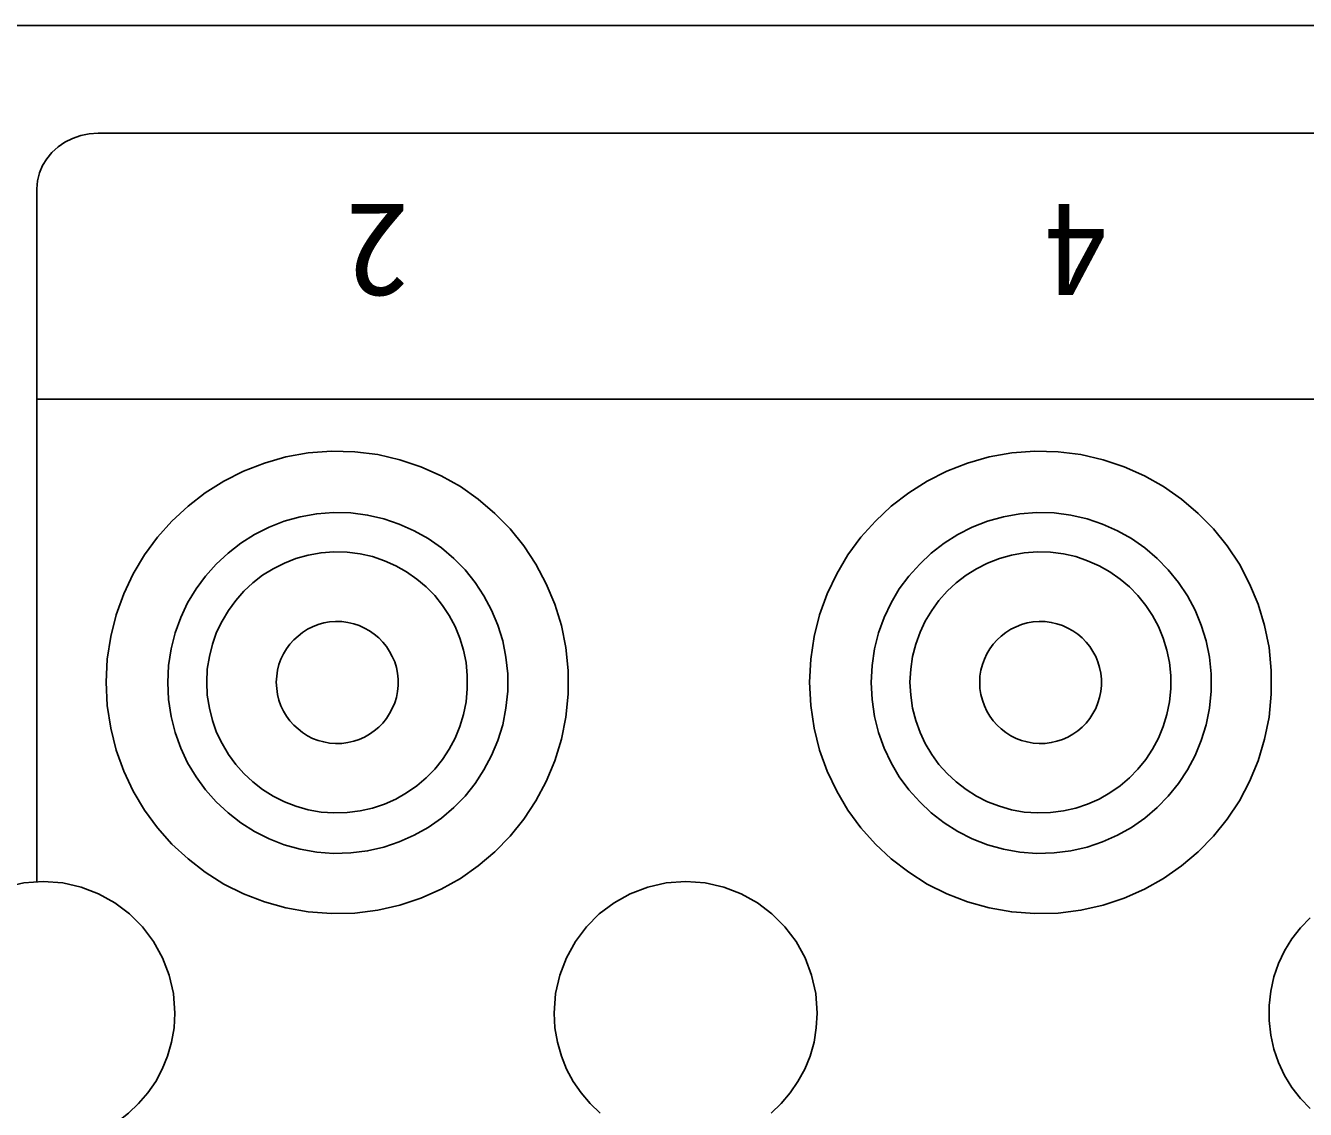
# Model space of a CAD drawing. Units: millimetres on the paper. Extents: x -139 to 141, y -98 to 91.
# Drawn here: x -8.46 to -1.62, y 67.13 to 72.92 of the extents above; entities that cross this region are included whole.
import ezdxf
from ezdxf.enums import TextEntityAlignment as Align

# ---------------------------------------------------------------- set-up
doc = ezdxf.new("R2010")
doc.units = ezdxf.units.MM
doc.layers.add('0-1_外形線', color=4, linetype='Continuous')
doc.styles.add('ＭＳ ゴシック', font='')
doc.styles.get('ＭＳ ゴシック').set_extended_font_data('MS Gothic')

msp = doc.modelspace()

# ---------------------------------------------------------------- linework, layer by layer
at = {"layer": '0-1_外形線'}
msp.add_line((38.696, 72.925), (-34.774, 72.925), dxfattribs=at)
for points in [[(-8.403, 72.052), (-8.399, 72.095), (-8.389, 72.137), (-8.372, 72.177), (-8.349, 72.213), (-8.322, 72.247), (-8.289, 72.276), (-8.252, 72.301), (-8.212, 72.321), (-8.168, 72.337), (-8.122, 72.346), (-8.074, 72.349)], [(-8.074, 72.349), (-8.073, 72.349), (-8.073, 72.349), (-8.072, 72.349), (-8.071, 72.349), (-8.07, 72.349), (-8.068, 72.349), (-8.066, 72.349), (-8.064, 72.349), (-8.061, 72.349), (-8.058, 72.349), (-8.055, 72.349), (-8.051, 72.349), (-8.047, 72.349), (-8.043, 72.349), (-8.039, 72.349), (-8.034, 72.349), (-8.029, 72.349), (-8.024, 72.349), (-8.018, 72.349), (-8.012, 72.349), (-8.006, 72.349), (-8, 72.349), (-7.993, 72.349), (-7.986, 72.349), (-7.978, 72.349), (-7.971, 72.349), (-7.963, 72.349), (-7.955, 72.349), (-7.946, 72.349), (-7.938, 72.349), (-7.929, 72.349), (-7.919, 72.349), (-7.91, 72.349), (-7.9, 72.349), (-7.89, 72.349), (-7.879, 72.349), (-7.869, 72.349), (-7.858, 72.349), (-7.847, 72.349)], [(-7.847, 72.349), (-7.835, 72.349), (-7.823, 72.349), (-7.811, 72.349), (-7.799, 72.349), (-7.787, 72.349), (-7.774, 72.349), (-7.761, 72.349), (-7.747, 72.349), (-7.734, 72.349), (-7.72, 72.349), (-7.706, 72.349), (-7.692, 72.349), (-7.677, 72.349), (-7.662, 72.349), (-7.647, 72.349), (-7.632, 72.349), (-7.616, 72.349), (-7.601, 72.349), (-7.585, 72.349), (-7.568, 72.349), (-7.552, 72.349), (-7.535, 72.349), (-7.518, 72.349), (-7.501, 72.349), (-7.483, 72.349), (-7.465, 72.349), (-7.447, 72.349), (-7.429, 72.349), (-7.411, 72.349), (-7.392, 72.349), (-7.373, 72.349), (-7.354, 72.349), (-7.335, 72.349), (-7.315, 72.349), (-7.295, 72.349), (-7.275, 72.349), (-7.255, 72.349), (-7.235, 72.349), (-7.214, 72.349)], [(-7.214, 72.349), (-7.193, 72.349), (-7.172, 72.349), (-7.151, 72.349), (-7.129, 72.349), (-7.107, 72.349), (-7.085, 72.349), (-7.063, 72.349), (-7.041, 72.349), (-7.018, 72.349), (-6.995, 72.349), (-6.972, 72.349), (-6.949, 72.349), (-6.926, 72.349), (-6.902, 72.349), (-6.854, 72.349), (-6.806, 72.349), (-6.756, 72.349), (-6.706, 72.349), (-6.655, 72.349), (-6.603, 72.349), (-6.551, 72.349), (-6.497, 72.349), (-6.443, 72.349), (-6.389, 72.349), (-6.333, 72.349), (-6.277, 72.349), (-6.22, 72.349), (-6.163, 72.349), (-6.105, 72.349), (-6.046, 72.349), (-5.987, 72.349), (-5.927, 72.349), (-5.866, 72.349), (-5.805, 72.349), (-5.743, 72.349), (-5.68, 72.349), (-5.617, 72.349), (-5.553, 72.349), (-5.489, 72.349)], [(-5.489, 72.349), (-5.424, 72.349), (-5.359, 72.349), (-5.293, 72.349), (-5.227, 72.349), (-5.16, 72.349), (-5.092, 72.349), (-5.024, 72.349), (-4.956, 72.349), (-4.887, 72.349), (-4.817, 72.349), (-4.747, 72.349), (-4.677, 72.349), (-4.606, 72.349), (-4.535, 72.349), (-4.463, 72.349), (-4.391, 72.349), (-4.319, 72.349), (-4.246, 72.349), (-4.173, 72.349), (-4.099, 72.349), (-4.025, 72.349), (-3.951, 72.349), (-3.876, 72.349), (-3.801, 72.349), (-3.726, 72.349), (-3.65, 72.349), (-3.574, 72.349), (-3.498, 72.349), (-3.422, 72.349), (-3.345, 72.349), (-3.268, 72.349), (-3.191, 72.349), (-3.113, 72.349), (-3.035, 72.349), (-2.957, 72.349), (-2.879, 72.349), (-2.8, 72.349), (-2.643, 72.349), (-2.485, 72.349)], [(-2.485, 72.349), (-2.326, 72.349), (-2.167, 72.349), (-2.007, 72.349), (-1.847, 72.349), (-1.686, 72.349), (-1.525, 72.349)], [(-8.403, 70.928), (-8.403, 70.931), (-8.403, 70.941), (-8.403, 70.956), (-8.403, 70.976), (-8.403, 71.002), (-8.403, 71.032), (-8.403, 71.066), (-8.403, 71.104), (-8.403, 71.145), (-8.403, 71.189), (-8.403, 71.284), (-8.403, 71.385), (-8.403, 71.49), (-8.403, 71.595), (-8.403, 71.696), (-8.403, 71.791), (-8.403, 71.835), (-8.403, 71.876), (-8.403, 71.914), (-8.403, 71.948), (-8.403, 71.978), (-8.403, 72.003), (-8.403, 72.024), (-8.403, 72.039), (-8.403, 72.048), (-8.403, 72.052)], [(-8.403, 71.907), (-8.403, 71.917), (-8.403, 71.926), (-8.403, 71.935), (-8.403, 71.943), (-8.403, 71.951), (-8.403, 71.958), (-8.403, 71.965), (-8.403, 71.971), (-8.403, 71.976), (-8.403, 71.981), (-8.403, 71.985), (-8.403, 71.988), (-8.403, 71.991), (-8.403, 71.993), (-8.403, 71.995), (-8.403, 71.996), (-8.403, 71.996)], [(-8.403, 71.121), (-8.403, 71.15), (-8.403, 71.178), (-8.403, 71.206), (-8.403, 71.233), (-8.403, 71.26), (-8.403, 71.287), (-8.403, 71.313), (-8.403, 71.339), (-8.403, 71.364), (-8.403, 71.389), (-8.403, 71.414), (-8.403, 71.438), (-8.403, 71.462), (-8.403, 71.485), (-8.403, 71.507), (-8.403, 71.53), (-8.403, 71.552), (-8.403, 71.573), (-8.403, 71.594), (-8.403, 71.614), (-8.403, 71.634), (-8.403, 71.654), (-8.403, 71.673), (-8.403, 71.691), (-8.403, 71.709), (-8.403, 71.727), (-8.403, 71.744), (-8.403, 71.76), (-8.403, 71.776), (-8.403, 71.792), (-8.403, 71.807), (-8.403, 71.821), (-8.403, 71.835), (-8.403, 71.848), (-8.403, 71.861), (-8.403, 71.873), (-8.403, 71.885), (-8.403, 71.896), (-8.403, 71.907)], [(-8.403, 68.347), (-8.403, 68.524), (-8.403, 68.699), (-8.403, 68.786), (-8.403, 68.873), (-8.403, 68.96), (-8.403, 69.046), (-8.403, 69.131), (-8.403, 69.216), (-8.403, 69.301), (-8.403, 69.384), (-8.403, 69.468), (-8.403, 69.55), (-8.403, 69.632), (-8.403, 69.713), (-8.403, 69.793), (-8.403, 69.873), (-8.403, 69.952), (-8.403, 70.029), (-8.403, 70.106), (-8.403, 70.182), (-8.403, 70.257), (-8.403, 70.331), (-8.403, 70.403), (-8.403, 70.475), (-8.403, 70.545), (-8.403, 70.615), (-8.403, 70.683), (-8.403, 70.749), (-8.403, 70.815), (-8.403, 70.847), (-8.403, 70.879), (-8.403, 70.911), (-8.403, 70.942), (-8.403, 70.973), (-8.403, 71.003), (-8.403, 71.033), (-8.403, 71.063), (-8.403, 71.092), (-8.403, 71.121)], [(-8.241, 70.928), (-8.251, 70.928), (-8.26, 70.928), (-8.269, 70.928), (-8.278, 70.928), (-8.287, 70.928), (-8.295, 70.928), (-8.303, 70.928), (-8.311, 70.928), (-8.318, 70.928), (-8.325, 70.928), (-8.332, 70.928), (-8.338, 70.928), (-8.345, 70.928), (-8.35, 70.928), (-8.356, 70.928), (-8.361, 70.928), (-8.366, 70.928), (-8.371, 70.928), (-8.375, 70.928), (-8.379, 70.928), (-8.383, 70.928), (-8.386, 70.928), (-8.389, 70.928), (-8.392, 70.928), (-8.395, 70.928), (-8.397, 70.928), (-8.398, 70.928), (-8.4, 70.928), (-8.401, 70.928), (-8.402, 70.928), (-8.402, 70.928), (-8.403, 70.928)], [(-7.649, 70.928), (-7.669, 70.928), (-7.689, 70.928), (-7.708, 70.928), (-7.727, 70.928), (-7.746, 70.928), (-7.765, 70.928), (-7.784, 70.928), (-7.802, 70.928), (-7.82, 70.928), (-7.838, 70.928), (-7.856, 70.928), (-7.873, 70.928), (-7.89, 70.928), (-7.907, 70.928), (-7.923, 70.928), (-7.94, 70.928), (-7.956, 70.928), (-7.972, 70.928), (-7.987, 70.928), (-8.002, 70.928), (-8.017, 70.928), (-8.032, 70.928), (-8.047, 70.928), (-8.061, 70.928), (-8.075, 70.928), (-8.088, 70.928), (-8.102, 70.928), (-8.115, 70.928), (-8.128, 70.928), (-8.14, 70.928), (-8.153, 70.928), (-8.165, 70.928), (-8.176, 70.928), (-8.188, 70.928), (-8.199, 70.928), (-8.21, 70.928), (-8.22, 70.928), (-8.231, 70.928), (-8.241, 70.928)], [(-6.637, 70.928), (-6.694, 70.928), (-6.751, 70.928), (-6.779, 70.928), (-6.807, 70.928), (-6.834, 70.928), (-6.862, 70.928), (-6.889, 70.928), (-6.916, 70.928), (-6.943, 70.928), (-6.969, 70.928), (-6.996, 70.928), (-7.022, 70.928), (-7.048, 70.928), (-7.074, 70.928), (-7.099, 70.928), (-7.125, 70.928), (-7.15, 70.928), (-7.175, 70.928), (-7.2, 70.928), (-7.224, 70.928), (-7.249, 70.928), (-7.273, 70.928), (-7.297, 70.928), (-7.32, 70.928), (-7.344, 70.928), (-7.367, 70.928), (-7.39, 70.928), (-7.413, 70.928), (-7.435, 70.928), (-7.458, 70.928), (-7.48, 70.928), (-7.502, 70.928), (-7.524, 70.928), (-7.545, 70.928), (-7.566, 70.928), (-7.587, 70.928), (-7.608, 70.928), (-7.628, 70.928), (-7.649, 70.928)], [(-3.926, 70.928), (-4.004, 70.928), (-4.083, 70.928), (-4.161, 70.928), (-4.238, 70.928), (-4.315, 70.928), (-4.392, 70.928), (-4.468, 70.928), (-4.544, 70.928), (-4.62, 70.928), (-4.695, 70.928), (-4.769, 70.928), (-4.844, 70.928), (-4.917, 70.928), (-4.99, 70.928), (-5.063, 70.928), (-5.135, 70.928), (-5.207, 70.928), (-5.278, 70.928), (-5.349, 70.928), (-5.419, 70.928), (-5.489, 70.928), (-5.558, 70.928), (-5.626, 70.928), (-5.694, 70.928), (-5.762, 70.928), (-5.828, 70.928), (-5.895, 70.928), (-5.96, 70.928), (-6.025, 70.928), (-6.089, 70.928), (-6.153, 70.928), (-6.216, 70.928), (-6.278, 70.928), (-6.34, 70.928), (-6.401, 70.928), (-6.461, 70.928), (-6.52, 70.928), (-6.579, 70.928), (-6.637, 70.928)], [(-1.541, 70.928), (-1.709, 70.928), (-1.878, 70.928), (-2.046, 70.928), (-2.213, 70.928), (-2.38, 70.928), (-2.546, 70.928), (-2.712, 70.928), (-2.795, 70.928), (-2.877, 70.928), (-2.959, 70.928), (-3.041, 70.928), (-3.123, 70.928), (-3.205, 70.928), (-3.286, 70.928), (-3.367, 70.928), (-3.448, 70.928), (-3.528, 70.928), (-3.608, 70.928), (-3.688, 70.928), (-3.768, 70.928), (-3.847, 70.928), (-3.926, 70.928)], [(-5.799, 70.143), (-5.872, 70.234), (-5.953, 70.317), (-6.042, 70.393), (-6.138, 70.46), (-6.241, 70.518), (-6.349, 70.566), (-6.462, 70.604), (-6.58, 70.631), (-6.702, 70.646), (-6.827, 70.649), (-6.951, 70.64), (-7.071, 70.619), (-7.186, 70.586), (-7.297, 70.543), (-7.402, 70.49), (-7.502, 70.427), (-7.594, 70.356), (-7.68, 70.276), (-7.757, 70.189), (-7.827, 70.095), (-7.887, 69.994), (-7.937, 69.887), (-7.978, 69.775), (-8.007, 69.659), (-8.026, 69.538), (-8.032, 69.414)], [(-2.038, 70.143), (-2.111, 70.234), (-2.193, 70.317), (-2.282, 70.393), (-2.378, 70.46), (-2.48, 70.518), (-2.588, 70.566), (-2.702, 70.604), (-2.82, 70.631), (-2.942, 70.646), (-3.067, 70.649), (-3.19, 70.64), (-3.31, 70.619), (-3.426, 70.586), (-3.537, 70.543), (-3.642, 70.49), (-3.741, 70.427), (-3.834, 70.356), (-3.919, 70.276), (-3.997, 70.189), (-4.066, 70.095), (-4.126, 69.994), (-4.177, 69.887), (-4.217, 69.775), (-4.247, 69.659), (-4.265, 69.538), (-4.271, 69.414)], [(-6.059, 69.948), (-6.113, 70.015), (-6.173, 70.076), (-6.239, 70.132), (-6.31, 70.182), (-6.385, 70.224), (-6.465, 70.26), (-6.548, 70.288), (-6.634, 70.308), (-6.724, 70.319), (-6.816, 70.321), (-6.906, 70.315), (-6.995, 70.299), (-7.08, 70.275), (-7.161, 70.243), (-7.239, 70.204), (-7.312, 70.158), (-7.38, 70.105), (-7.443, 70.046), (-7.5, 69.982), (-7.551, 69.913), (-7.596, 69.838), (-7.633, 69.76), (-7.663, 69.678), (-7.684, 69.592), (-7.698, 69.504), (-7.702, 69.413)], [(-2.299, 69.948), (-2.353, 70.015), (-2.413, 70.076), (-2.479, 70.132), (-2.549, 70.182), (-2.624, 70.224), (-2.704, 70.26), (-2.787, 70.288), (-2.874, 70.308), (-2.963, 70.319), (-3.055, 70.321), (-3.146, 70.315), (-3.234, 70.299), (-3.319, 70.275), (-3.401, 70.243), (-3.478, 70.204), (-3.551, 70.158), (-3.62, 70.105), (-3.682, 70.046), (-3.74, 69.982), (-3.791, 69.913), (-3.835, 69.838), (-3.872, 69.76), (-3.902, 69.678), (-3.924, 69.592), (-3.937, 69.504), (-3.942, 69.413)], [(-8.032, 69.414), (-8.026, 69.289), (-8.007, 69.168), (-7.978, 69.051), (-7.937, 68.938), (-7.887, 68.831), (-7.827, 68.73), (-7.757, 68.636), (-7.68, 68.548), (-7.594, 68.469), (-7.502, 68.398), (-7.402, 68.335), (-7.297, 68.282), (-7.186, 68.239), (-7.071, 68.207), (-6.951, 68.186), (-6.827, 68.177), (-6.702, 68.18), (-6.58, 68.195), (-6.462, 68.222), (-6.349, 68.259), (-6.241, 68.307), (-6.138, 68.365), (-6.042, 68.432), (-5.953, 68.508), (-5.872, 68.591), (-5.799, 68.682), (-5.734, 68.78), (-5.679, 68.884), (-5.633, 68.994), (-5.598, 69.109), (-5.574, 69.228), (-5.562, 69.351), (-5.562, 69.477), (-5.574, 69.599), (-5.598, 69.718), (-5.633, 69.832), (-5.679, 69.941), (-5.734, 70.045), (-5.799, 70.143)], [(-4.271, 69.414), (-4.265, 69.289), (-4.247, 69.168), (-4.217, 69.051), (-4.177, 68.938), (-4.126, 68.831), (-4.066, 68.73), (-3.997, 68.636), (-3.919, 68.548), (-3.834, 68.469), (-3.741, 68.398), (-3.642, 68.335), (-3.537, 68.282), (-3.426, 68.239), (-3.31, 68.207), (-3.19, 68.186), (-3.067, 68.177), (-2.942, 68.18), (-2.82, 68.195), (-2.702, 68.222), (-2.588, 68.259), (-2.48, 68.307), (-2.378, 68.365), (-2.282, 68.432), (-2.193, 68.508), (-2.111, 68.591), (-2.038, 68.682), (-1.973, 68.78), (-1.918, 68.884), (-1.873, 68.994), (-1.838, 69.109), (-1.814, 69.228), (-1.802, 69.351), (-1.802, 69.477), (-1.814, 69.599), (-1.838, 69.718), (-1.873, 69.832), (-1.918, 69.941), (-1.973, 70.045), (-2.038, 70.143)], [(-6.234, 69.825), (-6.275, 69.877), (-6.321, 69.924), (-6.371, 69.966), (-6.426, 70.004), (-6.483, 70.037), (-6.544, 70.064), (-6.608, 70.086), (-6.674, 70.101), (-6.743, 70.109), (-6.814, 70.111), (-6.883, 70.106), (-6.951, 70.094), (-7.017, 70.076), (-7.079, 70.051), (-7.139, 70.021), (-7.195, 69.986), (-7.247, 69.946), (-7.295, 69.901), (-7.339, 69.851), (-7.378, 69.798), (-7.412, 69.741), (-7.441, 69.681), (-7.464, 69.618), (-7.48, 69.552), (-7.491, 69.484), (-7.494, 69.415)], [(-2.473, 69.825), (-2.515, 69.877), (-2.561, 69.924), (-2.611, 69.966), (-2.665, 70.004), (-2.723, 70.037), (-2.784, 70.064), (-2.847, 70.086), (-2.914, 70.101), (-2.983, 70.109), (-3.053, 70.111), (-3.123, 70.106), (-3.191, 70.094), (-3.256, 70.076), (-3.319, 70.051), (-3.378, 70.021), (-3.434, 69.986), (-3.487, 69.946), (-3.535, 69.901), (-3.579, 69.851), (-3.618, 69.798), (-3.652, 69.741), (-3.68, 69.681), (-3.703, 69.618), (-3.72, 69.552), (-3.73, 69.484), (-3.734, 69.415)], [(-7.702, 69.413), (-7.698, 69.321), (-7.684, 69.231), (-7.663, 69.145), (-7.633, 69.062), (-7.596, 68.983), (-7.551, 68.908), (-7.5, 68.838), (-7.443, 68.774), (-7.38, 68.715), (-7.312, 68.662), (-7.239, 68.616), (-7.161, 68.577), (-7.08, 68.545), (-6.995, 68.521), (-6.906, 68.506), (-6.816, 68.499), (-6.724, 68.501), (-6.634, 68.512), (-6.548, 68.532), (-6.465, 68.56), (-6.385, 68.596), (-6.31, 68.638), (-6.239, 68.688), (-6.173, 68.744), (-6.113, 68.805), (-6.059, 68.873), (-6.012, 68.945), (-5.971, 69.022), (-5.937, 69.103), (-5.911, 69.187), (-5.894, 69.275), (-5.885, 69.366), (-5.885, 69.459), (-5.894, 69.548), (-5.911, 69.635), (-5.937, 69.719), (-5.971, 69.8), (-6.012, 69.876), (-6.059, 69.948)], [(-3.942, 69.413), (-3.937, 69.321), (-3.924, 69.231), (-3.902, 69.145), (-3.872, 69.062), (-3.835, 68.983), (-3.791, 68.908), (-3.74, 68.838), (-3.682, 68.774), (-3.62, 68.715), (-3.551, 68.662), (-3.478, 68.616), (-3.401, 68.577), (-3.319, 68.545), (-3.234, 68.521), (-3.146, 68.506), (-3.055, 68.499), (-2.963, 68.501), (-2.874, 68.512), (-2.787, 68.532), (-2.704, 68.56), (-2.624, 68.596), (-2.549, 68.638), (-2.479, 68.688), (-2.413, 68.744), (-2.353, 68.805), (-2.299, 68.873), (-2.251, 68.945), (-2.21, 69.022), (-2.177, 69.103), (-2.151, 69.187), (-2.133, 69.275), (-2.124, 69.366), (-2.124, 69.459), (-2.133, 69.548), (-2.151, 69.635), (-2.177, 69.719), (-2.21, 69.8), (-2.251, 69.876), (-2.299, 69.948)], [(-7.494, 69.415), (-7.491, 69.344), (-7.48, 69.276), (-7.464, 69.209), (-7.441, 69.146), (-7.412, 69.086), (-7.378, 69.028), (-7.339, 68.975), (-7.295, 68.926), (-7.247, 68.881), (-7.195, 68.84), (-7.139, 68.805), (-7.079, 68.775), (-7.017, 68.751), (-6.951, 68.732), (-6.883, 68.72), (-6.814, 68.715), (-6.743, 68.717), (-6.674, 68.726), (-6.608, 68.741), (-6.544, 68.762), (-6.483, 68.789), (-6.426, 68.822), (-6.371, 68.86), (-6.321, 68.903), (-6.275, 68.95), (-6.234, 69.001), (-6.197, 69.057), (-6.166, 69.115), (-6.141, 69.177), (-6.121, 69.242), (-6.107, 69.31), (-6.101, 69.379), (-6.101, 69.45), (-6.107, 69.519), (-6.121, 69.586), (-6.141, 69.65), (-6.166, 69.712), (-6.197, 69.77), (-6.234, 69.825)], [(-3.734, 69.415), (-3.73, 69.344), (-3.72, 69.276), (-3.703, 69.209), (-3.68, 69.146), (-3.652, 69.086), (-3.618, 69.028), (-3.579, 68.975), (-3.535, 68.926), (-3.487, 68.881), (-3.434, 68.84), (-3.378, 68.805), (-3.319, 68.775), (-3.256, 68.751), (-3.191, 68.732), (-3.123, 68.72), (-3.053, 68.715), (-2.983, 68.717), (-2.914, 68.726), (-2.847, 68.741), (-2.784, 68.762), (-2.723, 68.789), (-2.665, 68.822), (-2.611, 68.86), (-2.561, 68.903), (-2.515, 68.95), (-2.473, 69.001), (-2.437, 69.057), (-2.406, 69.115), (-2.38, 69.177), (-2.36, 69.242), (-2.347, 69.31), (-2.34, 69.379), (-2.34, 69.45), (-2.347, 69.519), (-2.36, 69.586), (-2.38, 69.65), (-2.406, 69.712), (-2.437, 69.77), (-2.473, 69.825)], [(-6.533, 69.605), (-6.553, 69.629), (-6.574, 69.651), (-6.598, 69.671), (-6.623, 69.689), (-6.65, 69.704), (-6.679, 69.717), (-6.708, 69.727), (-6.74, 69.734), (-6.772, 69.738), (-6.805, 69.739), (-6.837, 69.737), (-6.868, 69.731), (-6.899, 69.722), (-6.928, 69.711), (-6.956, 69.697), (-6.982, 69.68), (-7.006, 69.661), (-7.029, 69.64), (-7.049, 69.617), (-7.068, 69.592), (-7.084, 69.565), (-7.097, 69.537), (-7.108, 69.508), (-7.116, 69.478), (-7.12, 69.446), (-7.122, 69.414)], [(-2.773, 69.605), (-2.792, 69.629), (-2.814, 69.651), (-2.837, 69.671), (-2.863, 69.689), (-2.89, 69.704), (-2.918, 69.717), (-2.948, 69.727), (-2.979, 69.734), (-3.011, 69.738), (-3.044, 69.739), (-3.076, 69.737), (-3.108, 69.731), (-3.138, 69.722), (-3.167, 69.711), (-3.195, 69.697), (-3.221, 69.68), (-3.246, 69.661), (-3.268, 69.64), (-3.289, 69.617), (-3.307, 69.592), (-3.323, 69.565), (-3.336, 69.537), (-3.347, 69.508), (-3.355, 69.478), (-3.36, 69.446), (-3.361, 69.414)], [(-7.122, 69.414), (-7.12, 69.381), (-7.116, 69.349), (-7.108, 69.318), (-7.097, 69.288), (-7.084, 69.26), (-7.068, 69.233), (-7.049, 69.208), (-7.029, 69.185), (-7.006, 69.164), (-6.982, 69.145), (-6.956, 69.128), (-6.928, 69.114), (-6.899, 69.103), (-6.868, 69.095), (-6.837, 69.089), (-6.805, 69.087), (-6.772, 69.087), (-6.74, 69.091), (-6.708, 69.099), (-6.679, 69.108), (-6.65, 69.121), (-6.623, 69.136), (-6.598, 69.154), (-6.574, 69.174), (-6.553, 69.196), (-6.533, 69.22), (-6.516, 69.246), (-6.502, 69.274), (-6.489, 69.303), (-6.48, 69.333), (-6.474, 69.365), (-6.471, 69.397), (-6.471, 69.43), (-6.474, 69.462), (-6.48, 69.493), (-6.489, 69.523), (-6.502, 69.552), (-6.516, 69.579), (-6.533, 69.605)], [(-3.361, 69.414), (-3.36, 69.381), (-3.355, 69.349), (-3.347, 69.318), (-3.336, 69.288), (-3.323, 69.26), (-3.307, 69.233), (-3.289, 69.208), (-3.268, 69.185), (-3.246, 69.164), (-3.221, 69.145), (-3.195, 69.128), (-3.167, 69.114), (-3.138, 69.103), (-3.108, 69.095), (-3.076, 69.089), (-3.044, 69.087), (-3.011, 69.087), (-2.979, 69.091), (-2.948, 69.099), (-2.918, 69.108), (-2.89, 69.121), (-2.863, 69.136), (-2.837, 69.154), (-2.814, 69.174), (-2.792, 69.196), (-2.773, 69.22), (-2.756, 69.246), (-2.741, 69.274), (-2.729, 69.303), (-2.72, 69.333), (-2.713, 69.365), (-2.71, 69.397), (-2.71, 69.43), (-2.713, 69.462), (-2.72, 69.493), (-2.729, 69.523), (-2.741, 69.552), (-2.756, 69.579), (-2.773, 69.605)], [(-8.368, 68.348), (-8.472, 68.341), (-8.571, 68.318), (-8.664, 68.283), (-8.751, 68.235), (-8.829, 68.176), (-8.899, 68.106), (-8.958, 68.028), (-9.006, 67.941), (-9.041, 67.848), (-9.064, 67.749), (-9.071, 67.645)], [(-7.665, 67.645), (-7.672, 67.749), (-7.695, 67.848), (-7.73, 67.941), (-7.778, 68.028), (-7.837, 68.106), (-7.907, 68.176), (-7.985, 68.235), (-8.072, 68.283), (-8.165, 68.318), (-8.264, 68.341), (-8.368, 68.348)], [(-4.933, 68.348), (-5.037, 68.341), (-5.136, 68.318), (-5.23, 68.283), (-5.316, 68.235), (-5.395, 68.176), (-5.464, 68.106), (-5.523, 68.028), (-5.571, 67.941), (-5.607, 67.848), (-5.629, 67.749), (-5.637, 67.645)], [(-4.23, 67.645), (-4.238, 67.749), (-4.26, 67.848), (-4.295, 67.941), (-4.343, 68.028), (-4.403, 68.106), (-4.472, 68.176), (-4.55, 68.235), (-4.637, 68.283), (-4.73, 68.318), (-4.829, 68.341), (-4.933, 68.348)], [(-1.595, 68.155), (-1.646, 68.101), (-1.692, 68.042), (-1.731, 67.978), (-1.763, 67.91), (-1.788, 67.838), (-1.805, 67.763), (-1.813, 67.685), (-1.813, 67.605), (-1.805, 67.527), (-1.788, 67.452), (-1.763, 67.38), (-1.731, 67.312), (-1.692, 67.248), (-1.646, 67.189), (-1.595, 67.135)], [(-8.486, 66.952), (-8.408, 66.943), (-8.328, 66.943), (-8.25, 66.952), (-8.175, 66.969), (-8.103, 66.993), (-8.035, 67.025), (-7.971, 67.064), (-7.912, 67.11), (-7.858, 67.161), (-7.809, 67.218), (-7.767, 67.279), (-7.732, 67.345), (-7.703, 67.415), (-7.682, 67.489), (-7.669, 67.566), (-7.665, 67.645)], [(-5.637, 67.645), (-5.632, 67.566), (-5.619, 67.489), (-5.598, 67.415), (-5.57, 67.345), (-5.534, 67.279), (-5.492, 67.218), (-5.444, 67.161), (-5.39, 67.11)], [(-4.477, 67.11), (-4.423, 67.161), (-4.375, 67.218), (-4.333, 67.279), (-4.297, 67.345), (-4.268, 67.415), (-4.247, 67.489), (-4.235, 67.566), (-4.23, 67.645)]]:
    msp.add_lwpolyline(points, dxfattribs=at)

# ---------------------------------------------------------------- texts
at = {"layer": '0-1_外形線', "style": 'ＭＳ ゴシック'}
for s, p in [('2', (-6.411, 72.122)), ('4', (-2.678, 72.122))]:
    msp.add_text(s, height=0.501, rotation=180, dxfattribs=at).set_placement(p, align=Align.BOTTOM_LEFT)

doc.saveas('drawing.dxf')
